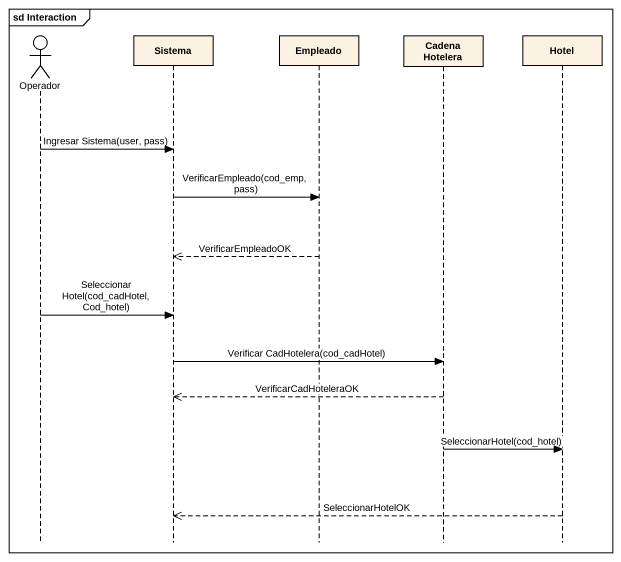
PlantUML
@startuml
mainframe sd Interaction
hide footbox
actor Operador
participant Sistema
participant Empleado
participant "Cadena Hotelera" as Cadena_Hotelera
participant Hotel

Operador -> Sistema : Ingresar Sistema(user, pass)
Sistema -> Empleado : VerificarEmpleado(cod_emp, pass)
Empleado -->> Sistema : VerificarEmpleadoOK
Operador -> Sistema : Seleccionar Hotel(cod_cadHotel, Cod_hotel)
Sistema -> Cadena_Hotelera : Verificar CadHotelera(cod_cadHotel)
Cadena_Hotelera -->> Sistema : VerificarCadHoteleraOK
Cadena_Hotelera -> Hotel : SeleccionarHotel(cod_hotel)
Hotel -->> Sistema : SeleccionarHotelOK
@enduml
